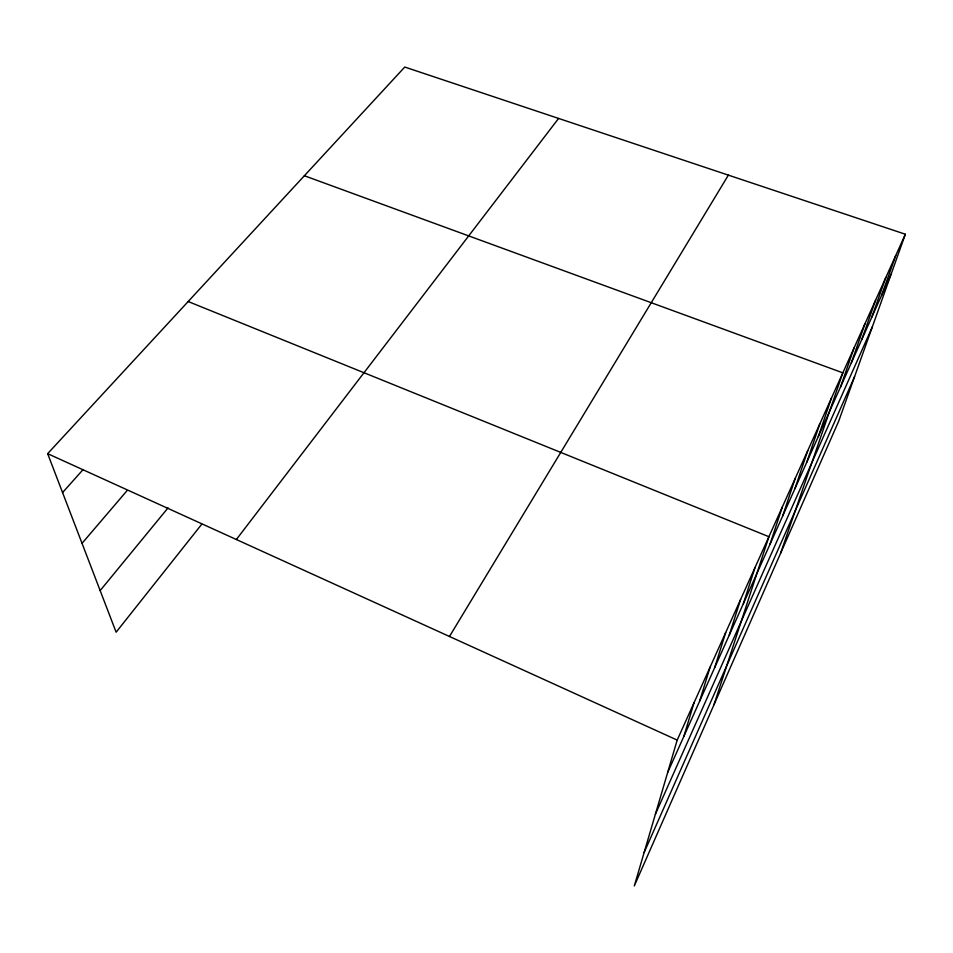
<?xml version="1.0" encoding="UTF-8"?>
<svg xmlns="http://www.w3.org/2000/svg" width="953" height="953" viewBox="0 0 953 953"><rect width="100%" height="100%" fill="white"/><g stroke="black" fill="none" stroke-linecap="round" stroke-linejoin="round"><path stroke-width="1.43" d="M905.35 234.235L677.19 740.088L634.293 885.945L838.747 421.059L905.35 234.235L404.763 67.055L47.65 453.664L116.123 632.208L201.738 524.233M683.932 736.204L693.975 702.849M699.609 701.241L710.128 667.064M714.702 667.565L725.662 632.625M729.271 635.079L740.612 599.473M743.328 603.737L755.026 567.523M713.94 704.851L768.916 536.718L188.17 301.529M770 544.246L782.318 506.996M782.675 515.99L795.255 478.311M794.933 488.651L807.763 450.59M806.786 462.205L819.842 423.811M818.282 436.593L831.528 397.901M780.578 553.324L842.833 372.837L304.364 175.745M840.51 387.013L854.114 347.845M851.267 363.022L865.014 323.651M861.691 339.768L875.581 300.231M871.804 317.206L885.813 277.549M881.62 295.335L895.737 255.559M644.097 852.59L854.603 376.59M655.378 814.255L872.352 326.808M667.66 772.502L891.138 274.095M449.471 636.485L728.378 175.138M236.356 539.517L558.589 118.434M100.16 590.586L168.05 507.889M82.041 543.329L126.844 490.89M62.564 492.57L82.947 469.746M47.65 453.664L677.19 740.088"/></g></svg>
